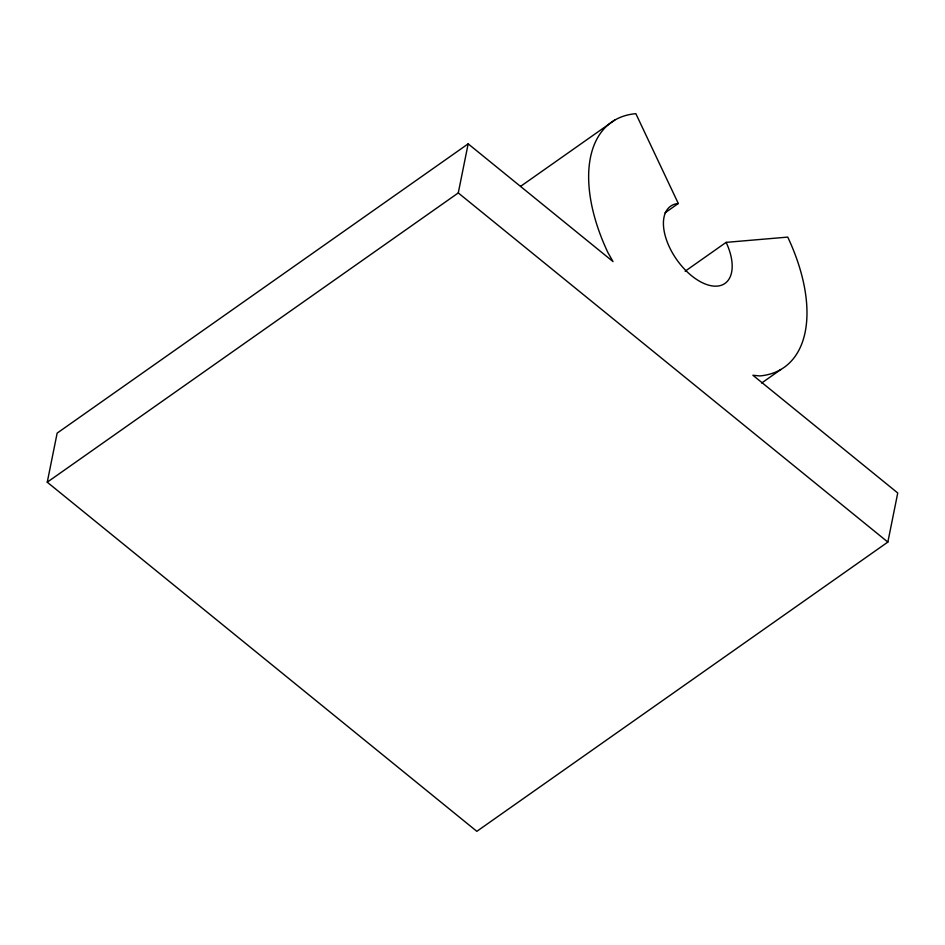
<?xml version="1.0" encoding="UTF-8"?>
<svg xmlns="http://www.w3.org/2000/svg" width="945" height="945" viewBox="0 0 945 945"><rect width="100%" height="100%" fill="white"/><g stroke="black" fill="none" stroke-linecap="round" stroke-linejoin="round"><path stroke-width="1.42" d="M47.25 482.198L57.149 433.117L468.165 143.853L613.021 261.576L607.871 252.492A149.948 81.825 54.9 0 1 635.855 113.672L678.297 203.494A47.226 25.775 54.9 0 0 669.473 247.224A47.226 25.775 54.9 0 0 717.314 286.099A47.226 25.775 54.9 0 0 726.126 242.369L787.74 237.1A149.948 81.825 54.9 0 1 759.745 375.933L752.893 375.26L897.75 492.983L887.851 542.076L476.835 831.328L47.25 482.198L458.278 192.934L468.165 143.853M520.683 186.295L614.699 120.121M665.032 212.826L678.297 203.494M685.149 271.215L726.126 242.369M761.635 383.044L780.913 369.471M458.278 192.934L887.851 542.076"/></g></svg>
